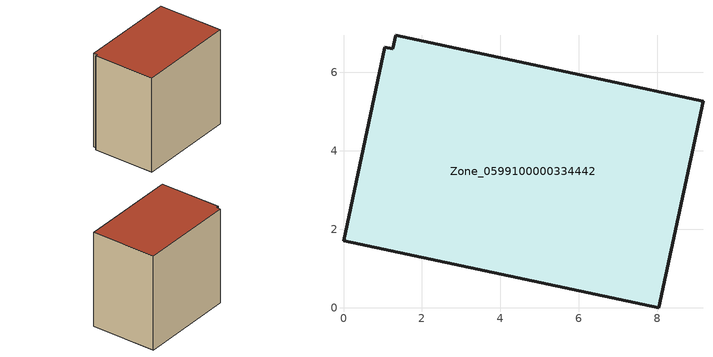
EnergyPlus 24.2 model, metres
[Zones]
Zone_0599100000334442
 floor ground (C_G): 1.32,6.94 9.16,5.26 8.03,0 0,1.71 1.05,6.63 1.25,6.59 z0
 wall outside (C_F): 8.03,0 9.16,5.26 1.32,6.94 1.25,6.59 1.05,6.63 0,1.71 8.03,0 z0:7.95
 roof outside (C_R): 9.16,5.26 1.32,6.94 1.25,6.59 1.05,6.63 0,1.71 8.03,0 z7.95
[BUILDING]
Pand.0599100000334442: North Axis=0; Terrain=City; Loads Convergence Tolerance Value=0.04; Temperature Convergence Tolerance Value=0.4; Solar Distribution=FullExterior; Maximum Number of Warmup Days=25; Minimum Number of Warmup Days=1
[Site:Location]
Rotterdam.The.Hague.AP_ZH_NLD Design_Conditions: Latitude=51.96; Longitude=4.45; Time Zone=1; Elevation=-4.5
[SITE:GROUNDTEMPERATURE:BUILDINGSURFACE]
18, 18, 18, 18, 18, 18, 18, 18, 18, 18, 18, 18
[MATERIAL] Thermal Absorptance=0.9; Solar Absorptance=0.7; Visible Absorptance=0.7
Name | Roughness | Thickness | Conductivity | Density | Specific Heat
G.TI.1975-1991 | MediumSmooth | 0.15 | 0.288461 | 540 | 1210
F.TI.1975-1991 | Rough | 0.3 | 0.230769 | 1920 | 840
R.TI.1975-1991 | MediumRough | 0.2 | 0.153846 | 1500 | 1000
[CONSTRUCTION]
C_G: G.TI.1975-1991
C_F: F.TI.1975-1991
C_R: R.TI.1975-1991
[ZONE]
Zone_0599100000334442: Type=1; Multiplier=1; Ceiling Height=Autocalculate; Volume=Autocalculate; Floor Area=autocalculate; Part of Total Floor Area=Yes
[ZONEINFILTRATION:DESIGNFLOWRATE]
Infil_Zone_0599100000334442: Zone or ZoneList or Space or SpaceList=Zone_0599100000334442; Schedule=AlwaysOn; Design Flow Rate Calculation Method=Flow/Area; Flow Rate per Floor Area=0.003; Constant Term Coefficient=1; Temperature Term Coefficient=0; Velocity Term Coefficient=0; Velocity Squared Term Coefficient=0
[HVACTEMPLATE:ZONE:IDEALLOADSAIRSYSTEM]
Zone_0599100000334442: Maximum Heating Supply Air Temperature=50; Minimum Cooling Supply Air Temperature=13; Maximum Heating Supply Air Humidity Ratio=0.0156; Minimum Cooling Supply Air Humidity Ratio=0.0077; Heating Limit=NoLimit; Cooling Limit=NoLimit; Dehumidification Control Type=ConstantSensibleHeatRatio; Cooling Sensible Heat Ratio=0.7; Dehumidification Setpoint=60; Humidification Control Type=None; Humidification Setpoint=30; Outdoor Air Method=None; Outdoor Air Flow Rate per Person=0.00944; Outdoor Air Flow Rate per Zone Floor Area=0; Outdoor Air Flow Rate per Zone=0; Demand Controlled Ventilation Type=None; Outdoor Air Economizer Type=NoEconomizer; Heat Recovery Type=None; Sensible Heat Recovery Effectiveness=0.7; Latent Heat Recovery Effectiveness=0.65
[ZONECONTROL:THERMOSTAT]
ThermostatControl_Zone_0599100000334442: Zone or ZoneList=Zone_0599100000334442; Control Type Schedule=DualSetpointControlType; Control 1=Thermostat_Zone_0599100000334442; Temperature Difference Between Cutout And Setpoint=0
[THERMOSTATSETPOINT:DUALSETPOINT]
Thermostat_Zone_0599100000334442: Heating Setpoint Temperature Schedule=HeatingSetpoint_Zone_0599100000334442; Cooling Setpoint Temperature Schedule=CoolingSetpoint_Zone_0599100000334442
[SCHEDULE:COMPACT]
HeatingSetpoint_Zone_0599100000334442: Through: 12/31, For: AllDays, Until: 24:00, 21
CoolingSetpoint_Zone_0599100000334442: Through: 12/31, For: AllDays, Until: 24:00, 24
DualSetpointControlType: Through: 12/31, For: AllDays, Until: 24:00, 4
AlwaysOn: Through: 12/31, For: AllDays, Until: 24:00, 1
